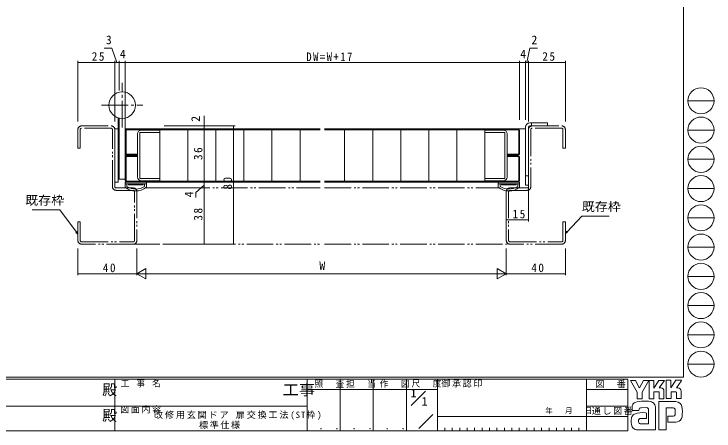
# Model space of a CAD drawing. Units: millimetres, scale not verified. Extents: x -594 to 199, y -420 to 144.
# Drawn here: x -274.4 to 199.4, y -420 to -137.9 of the extents above; entities that cross this region are included whole.
import ezdxf
from ezdxf.enums import TextEntityAlignment as Align

# ---------------------------------------------------------------- set-up
doc = ezdxf.new("R2010")
doc.units = ezdxf.units.MM
doc.header["$LTSCALE"] = 2
for name, pattern in [('CHAIN2', [12, 9, -1, 1, -1]), ('DASHED3', [4, 3, -1]), ('DOUBLE_CHAIN2', [12.8, 9, -1, 0.6, -0.6, 0.6, -1])]:
    doc.linetypes.add(name, pattern=pattern)
for name, color, linetype, lineweight in [('0-1_YKK_ZWAK', 7, 'Continuous', 9), ('0-3_YKK_11', 7, 'DOUBLE_CHAIN2', 9), ('0-4_YKK_12', 2, 'DOUBLE_CHAIN2', 9), ('0-6_YKK_13', 4, 'Continuous', 9), ('0-7_YKK_D', 6, 'Continuous', 9)]:
    doc.layers.add(name, color=color, linetype=linetype, lineweight=lineweight)
doc.layers.add('0-2_USER1', color=7, linetype='Continuous')
doc.styles.add('ＭＳ ゴシック', font='')
doc.styles.get('ＭＳ ゴシック').set_extended_font_data('MS Gothic')

msp = doc.modelspace()

# ---------------------------------------------------------------- linework, layer by layer
at = {"layer": '0-1_YKK_ZWAK'}
for p, q in [((178.8, 141.4), (178.8, -383.6)), ((181.776, -196.616), (199.416, -196.616)), ((181.776, -216.412), (199.416, -216.412)), ((181.776, -236.208), (199.416, -236.208)), ((181.776, -256.004), (199.416, -256.004)), ((181.776, -275.8), (199.416, -275.8)), ((181.776, -295.596), (199.416, -295.596)), ((181.776, -315.392), (199.416, -315.392)), ((181.776, -335.188), (199.416, -335.188)), ((181.776, -354.984), (199.416, -354.984)), ((181.776, -374.78), (199.416, -374.78)), ((178.8, -383.6), (-591.2, -383.6)), ((141, -385), (-591.2, -385)), ((-206.2, -385), (-206.2, -420)), ((-76, -385), (-76, -420)), ((-53.6, -385), (-53.6, -420)), ((-31.2, -385), (-31.2, -420)), ((-8.8, -385), (-8.8, -420)), ((12.2, -385), (12.2, -420)), ((113, -385), (113, -420)), ((141, -385), (141, -420)), ((142.837, -385.906), (146.351, -385.906)), ((147.432, -393.799), (142.837, -385.906)), ((151.636, -385.798), (149.081, -390.771)), ((155.46, -398.231), (155.46, -385.825)), ((166.974, -385.717), (170.245, -385.717)), ((166.974, -398.123), (166.974, -385.717)), ((173.678, -385.717), (177.462, -385.717)), ((177.083, -386.365), (173.961, -390.825)), ((177.462, -385.717), (177.083, -386.365)), ((-7.816, -391.999), (-76, -391.999)), ((-7.816, -391.999), (12.2, -391.999)), ((-5.63, -402.736), (4.064, -393.043)), ((113, -392), (141, -392)), ((163.379, -390.906), (162.34, -390.906)), ((165.542, -393.069), (165.542, -398.15)), ((175.001, -390.825), (173.961, -390.825)), ((177.164, -393.069), (177.164, -398.096)), ((161.974, -393.582), (158.784, -393.582)), ((170.38, -393.555), (170.38, -398.123)), ((173.569, -393.555), (170.38, -393.555)), ((174.002, -393.717), (173.569, -393.555)), ((174.002, -398.096), (174.002, -393.717)), ((173.624, -400.096), (162.028, -400.096)), ((162.028, -400.096), (162.028, -419.206)), ((170.38, -398.123), (166.974, -398.123)), ((174.002, -398.046), (174.052, -398.096)), ((177.164, -398.096), (174.002, -398.096)), ((-333.6, -403.199), (-204.8, -403.199)), ((-204.8, -403.199), (-76, -403.199)), ((113, -403.199), (141, -403.199)), ((143.918, -406.07), (143.918, -404.141)), ((148.567, -406.07), (143.918, -406.07)), ((153.946, -404.205), (150.248, -404.275)), ((155.027, -415.071), (155.027, -405.34)), ((159.92, -404.583), (159.92, -419.179)), ((167.055, -404.259), (171.704, -404.259)), ((167.055, -419.206), (167.055, -404.259)), ((173.173, -405.756), (173.191, -408.391)), ((-0.328, -418.345), (9.196, -408.821)), ((12.2, -410.2), (113, -410.2)), ((141, -410.199), (113, -410.199)), ((153.676, -411.53), (149.681, -411.535)), ((168.272, -409.989), (168.272, -414.125)), ((171.813, -409.989), (168.272, -409.989)), ((149.405, -415.071), (155.027, -415.071)), ((154.595, -415.071), (154.946, -415.071)), ((155.027, -415.07), (155.028, -415.071)), ((168.272, -414.125), (173.596, -414.125)), ((173.596, -414.125), (174.678, -413.882)), ((-591.2, -420), (141, -420)), ((17.24, -417.9), (17.24, -420)), ((22.28, -417.9), (22.28, -420)), ((27.32, -417.9), (27.32, -420)), ((32.36, -417.9), (32.36, -420)), ((37.4, -417.9), (37.4, -420)), ((42.44, -417.9), (42.44, -420)), ((47.48, -417.9), (47.48, -420)), ((52.52, -417.9), (52.52, -420)), ((57.56, -417.9), (57.56, -420)), ((62.6, -417.9), (62.6, -420)), ((67.64, -417.9), (67.64, -420)), ((72.68, -417.9), (72.68, -420)), ((77.72, -417.9), (77.72, -420)), ((82.76, -417.9), (82.76, -420)), ((87.8, -417.9), (87.8, -420)), ((92.84, -417.9), (92.84, -420)), ((97.88, -417.9), (97.88, -420)), ((102.92, -417.9), (102.92, -420)), ((107.96, -417.9), (107.96, -420)), ((148.567, -419.26), (147.08, -419.26)), ((159.595, -419.233), (148.567, -419.26)), ((159.92, -419.179), (159.595, -419.233))]:
    msp.add_line(p, q, dxfattribs=at)
for points in [[(146.351, -385.906), (148.864, -390.609), (149.081, -390.771)], [(151.636, -385.798), (155.262, -385.798), (150.729, -393.826)], [(155.46, -385.825), (158.676, -385.825), (158.676, -390.923), (162.055, -385.771)], [(162.055, -385.771), (165.88, -385.771), (162.34, -390.906)], [(170.245, -385.717), (170.245, -390.908), (173.678, -385.717)], [(150.729, -393.826), (150.729, -398.258), (147.432, -398.258), (147.432, -393.799)], [(158.784, -393.582), (158.784, -398.231), (155.46, -398.231)], [(165.542, -398.15), (162.406, -398.15), (162.406, -393.744), (161.974, -393.582)], [(152.973, -407.773), (153.676, -407.935), (153.676, -411.53)], [(162.028, -419.206), (166.271, -419.206), (167.055, -419.206)]]:
    msp.add_lwpolyline(points, dxfattribs=at)
for centre in [(190.596, -196.616), (190.596, -216.412), (190.596, -236.208), (190.596, -256.004), (190.596, -275.8), (190.596, -295.596), (190.596, -315.392), (190.596, -335.188), (190.596, -354.984), (190.596, -374.78)]:
    msp.add_circle(centre, 8.82, dxfattribs=at)
for centre, radius, start, end in [((163.379, -393.069), 2.163, 0.00165, 89.99603), ((175, -392.988), 2.163, 0.00165, 89.99603), ((148.959, -404.166), 5.037, 158.41083, 179.71774), ((146.606, -403.055), 2.444, 109.02126, 161.51263), ((151.722, -417.401), 17.68, 89.89165, 109.30847), ((152.241, -420.463), 20.748, 78.78009, 91.46938), ((155.53, -404.496), 4.449, 40.66422, 80.31693), ((155.309, -404.485), 4.612, 358.78058, 38.76563), ((173.472, -404.44), 4.341, 14.44571, 87.08746), ((150.675, -406.007), 2.109, 138.46381, 181.71359), ((150.115, -405.971), 1.701, 85.50551, 126.78038), ((153.456, -405.754), 1.625, 14.75519, 72.44994), ((171.865, -405.479), 1.229, 16.43123, 96.91661), ((169.531, -406.208), 3.673, 4.93422, 17.03551), ((157.166, -407.187), 20.86, 350.99026, 10.67624), ((154.449, -413.395), 11.082, 168.76372, 199.80078), ((147.427, -411.927), 3.908, 121.8271, 169.08475), ((150.52, -420.854), 13.309, 79.38097, 112.05824), ((149.69, -412.979), 1.445, 90.33952, 178.03638), ((171.814, -408.684), 1.306, 269.95467, 342.90144), ((169.51, -408.041), 3.697, 343.6902, 354.75362), ((173.535, -409.745), 4.291, 285.4429, 349.90448), ((150.582, -413.328), 2.369, 171.08202, 216.71922), ((149.65, -413.565), 1.526, 230.97279, 260.7549), ((147.44, -415.443), 3.823, 207.31435, 263.59464)]:
    msp.add_arc(centre, radius, start, end, dxfattribs=at)
at = {"layer": '0-3_YKK_11'}
for p, q in [((-231.2, -228.6), (-231.2, -216.1)), ((-229.6, -216.1), (-229.6, -228.6)), ((-228.7, -213.6), (-208.7, -213.6)), ((-208.7, -215.2), (-228.7, -215.2)), ((-207.8, -254.7), (-207.8, -216.1)), ((-206.2, -216.1), (-206.2, -254.7)), ((73.8, -254.7), (73.8, -216.1)), ((75.4, -216.1), (75.4, -254.7)), ((76.3, -213.6), (96.3, -213.6)), ((96.3, -215.2), (76.3, -215.2)), ((97.2, -228.6), (97.2, -216.1)), ((98.8, -216.1), (98.8, -228.6)), ((-229.6, -228.6), (-231.2, -228.6)), ((98.8, -228.6), (97.2, -228.6)), ((-205.3, -255.6), (-193.7, -255.6)), ((61.3, -255.6), (72.9, -255.6)), ((-193.7, -257.2), (-205.3, -257.2)), ((-192.8, -291.1), (-192.8, -258.1)), ((-191.2, -258.1), (-191.2, -291.1)), ((58.8, -291.1), (58.8, -258.1)), ((60.4, -258.1), (60.4, -291.1)), ((72.9, -257.2), (61.3, -257.2)), ((-231.2, -278.6), (-229.6, -278.6)), ((-231.2, -291.1), (-231.2, -278.6)), ((-229.6, -278.6), (-229.6, -291.1)), ((97.2, -278.6), (98.8, -278.6)), ((97.2, -291.1), (97.2, -278.6)), ((98.8, -278.6), (98.8, -291.1)), ((-228.7, -292), (-193.7, -292)), ((-193.7, -293.6), (-228.7, -293.6)), ((61.3, -292), (96.3, -292)), ((96.3, -293.6), (61.3, -293.6))]:
    msp.add_line(p, q, dxfattribs=at)
at = {"layer": '0-3_YKK_11', "linetype": 'Continuous'}
for p, q in [((-175.8, -216.5), (-188.3, -216.5)), ((-175.8, -218.1), (-175.8, -216.5)), ((44.4, -216.5), (44.4, -218.1)), ((56.9, -216.5), (44.4, -216.5)), ((-190.8, -219), (-190.8, -248.2)), ((-189.2, -218.1), (-175.8, -218.1)), ((-189.2, -249.1), (-189.2, -218.1)), ((44.4, -218.1), (57.8, -218.1)), ((57.8, -218.1), (57.8, -249.1)), ((59.4, -248.2), (59.4, -219)), ((-175.8, -249.1), (-189.2, -249.1)), ((-188.3, -250.7), (-175.8, -250.7)), ((-175.8, -250.7), (-175.8, -249.1)), ((44.4, -249.1), (44.4, -250.7)), ((57.8, -249.1), (44.4, -249.1)), ((44.4, -250.7), (56.9, -250.7))]:
    msp.add_line(p, q, dxfattribs=at)
at = {"layer": '0-3_YKK_11'}
for centre, radius, start, end in [((-228.7, -216.1), 2.5, 90, 180), ((-228.7, -216.1), 0.9, 90, 180), ((-208.7, -216.1), 2.5, 0, 90), ((-208.7, -216.1), 0.9, 0, 90), ((76.3, -216.1), 2.5, 90, 180), ((76.3, -216.1), 0.9, 90, 180), ((96.3, -216.1), 2.5, 0, 90), ((96.3, -216.1), 0.9, 0, 90), ((-205.3, -254.7), 2.5, 180, 270), ((-205.3, -254.7), 0.9, 180, 270), ((-193.7, -258.1), 2.5, 0, 90), ((61.3, -258.1), 2.5, 90, 180), ((72.9, -254.7), 0.9, 270, 0), ((72.9, -254.7), 2.5, 270, 0), ((-193.7, -258.1), 0.9, 0, 90), ((61.3, -258.1), 0.9, 90, 180), ((-228.7, -291.1), 2.5, 180, 270), ((-228.7, -291.1), 0.9, 180, 270), ((-193.7, -291.1), 0.9, 270, 0), ((-193.7, -291.1), 2.5, 270, 0), ((61.3, -291.1), 2.5, 180, 270), ((61.3, -291.1), 0.9, 180, 270), ((96.3, -291.1), 2.5, 270, 0), ((96.3, -291.1), 0.9, 270, 0)]:
    msp.add_arc(centre, radius, start, end, dxfattribs=at)
at = {"layer": '0-3_YKK_11', "linetype": 'Continuous'}
for centre, start, end in [((-188.3, -219), 90, 179.99998), ((56.9, -219), 0, 89.99998), ((-188.3, -248.2), 180, 269.99998), ((56.9, -248.2), 270, 359.99998)]:
    msp.add_arc(centre, 2.5, start, end, dxfattribs=at)
at = {"layer": '0-4_YKK_12'}
for p, q in [((-199.2, -215.6), (-198.2, -215.6)), ((66.8, -215.6), (71.8, -215.6)), ((-185.483, -255.6), (-67.2, -255.6)), ((-64.2, -255.6), (54.083, -255.6)), ((-193.7, -293.6), (-67.2, -293.6)), ((-64.2, -293.6), (61.3, -293.6))]:
    msp.add_line(p, q, dxfattribs=at)
at = {"layer": '0-6_YKK_13', "linetype": 'CHAIN2'}
for p, q in [((-201.2, -214.669), (-201.2, -184.531)), ((-215.2, -199.6), (-187.2, -199.6))]:
    msp.add_line(p, q, dxfattribs=at)
at = {"layer": '0-6_YKK_13'}
for p, q in [((-203.9, -215.6), (-203.9, -208.185)), ((-203.2, -208.375), (-203.2, -249.6)), ((-199.2, -208.375), (-199.2, -249.6)), ((74.7, -211.6), (86.8, -211.6)), ((86.8, -211.6), (86.8, -213.6)), ((-206.2, -215.6), (-206.2, -251.6)), ((-203.9, -215.6), (-206.2, -215.6)), ((-203.9, -251.6), (-203.9, -215.6)), ((-199.2, -232.4), (-199.2, -216.6)), ((-198.6, -216.2), (-198.6, -232.8)), ((-67.2, -216.2), (-198.6, -216.2)), ((-198.2, -215.6), (-67.2, -215.6)), ((-175.8, -216.2), (-175.8, -251)), ((-156.8, -216.2), (-156.8, -251)), ((-137.8, -216.2), (-137.8, -251)), ((-118.8, -216.2), (-118.8, -251)), ((-99.8, -216.2), (-99.8, -251)), ((-80.8, -216.2), (-80.8, -251)), ((-64.2, -215.6), (66.8, -215.6)), ((67.2, -216.2), (-64.2, -216.2)), ((-50.6, -216.2), (-50.6, -251)), ((-31.6, -216.2), (-31.6, -251)), ((-12.6, -216.2), (-12.6, -251)), ((6.4, -216.2), (6.4, -251)), ((25.4, -216.2), (25.4, -251)), ((44.4, -216.2), (44.4, -251)), ((67.2, -232.8), (67.2, -216.2)), ((67.8, -216.6), (67.8, -232.4)), ((71.8, -253.8), (71.8, -214.5)), ((73.8, -253.8), (73.8, -214.5)), ((86.8, -213.6), (74.7, -213.6)), ((-199.2, -234.8), (-199.2, -250.6)), ((-198.6, -232.8), (-191.2, -232.8)), ((-198.6, -234.4), (-191.2, -234.4)), ((-198.6, -251), (-198.6, -234.4)), ((-191.2, -233.4), (-198.2, -233.4)), ((-191.2, -233.8), (-198.2, -233.8)), ((-191.2, -232.8), (-191.2, -233.4)), ((-191.2, -234.4), (-191.2, -233.8)), ((59.8, -232.8), (67.2, -232.8)), ((59.8, -233.4), (59.8, -232.8)), ((66.8, -233.4), (59.8, -233.4)), ((59.8, -233.8), (59.8, -234.4)), ((66.8, -233.8), (59.8, -233.8)), ((59.8, -234.4), (67.2, -234.4)), ((67.2, -234.4), (67.2, -251)), ((67.8, -250.6), (67.8, -234.8)), ((-203.2, -249.6), (-203.9, -249.6)), ((-203.2, -249.6), (-200.2, -249.6)), ((-202.2, -249.6), (-199.2, -249.6)), ((-67.2, -251), (-198.6, -251)), ((67.2, -251), (-64.2, -251)), ((-206.2, -251.6), (-203.9, -251.6)), ((-199.2, -251.6), (-199.2, -255.1)), ((-199.2, -251.6), (-184.8, -251.6)), ((-184.8, -252.8), (-199.2, -252.8)), ((-198.2, -251.6), (-67.2, -251.6)), ((-198, -254.499), (-198, -252.8)), ((-197, -252.8), (-197, -253.4)), ((-187, -252.8), (-197, -252.8)), ((-197, -253.4), (-187, -253.4)), ((-187, -253.4), (-187, -252.8)), ((-186, -254.499), (-186, -252.8)), ((-184.8, -251.6), (-184.8, -255.1)), ((-64.2, -251.6), (66.8, -251.6)), ((53.4, -251.6), (53.4, -255.1)), ((67.8, -251.6), (53.4, -251.6)), ((53.4, -252.8), (67.8, -252.8)), ((54.6, -254.499), (54.6, -252.8)), ((55.6, -252.8), (55.6, -253.4)), ((65.6, -252.8), (55.6, -252.8)), ((55.6, -253.4), (65.6, -253.4)), ((65.6, -253.4), (65.6, -252.8)), ((66.6, -254.499), (66.6, -252.8)), ((67.8, -251.6), (67.8, -255.1)), ((71.8, -253.8), (73.8, -253.8))]:
    msp.add_line(p, q, dxfattribs=at)
at = {"layer": '0-6_YKK_13', "linetype": 'DASHED3'}
for p, q in [((75.8, -213.6), (75.8, -211.6)), ((71.8, -247.3), (73.8, -247.3))]:
    msp.add_line(p, q, dxfattribs=at)
at = {"layer": '0-6_YKK_13'}
msp.add_circle((-201.2, -199.6), 9, dxfattribs=at)
for centre, radius, start, end in [((74.7, -214.5), 2.9, 90, 180), ((-198.2, -216.6), 1, 90, 180), ((66.8, -216.6), 1, 0, 90), ((74.7, -214.5), 0.9, 90, 180), ((-198.2, -232.4), 1, 180, 270), ((-198.2, -234.8), 1, 90, 180), ((66.8, -232.4), 1, 270, 0), ((66.8, -234.8), 1, 0, 90), ((-198.2, -250.6), 1, 180, 270), ((66.8, -250.6), 1, 270, 0), ((-192, -245.982), 11.618, 231.70372, 308.29626), ((-192, -245.982), 10.418, 234.83546, 305.16452), ((60.6, -245.982), 11.618, 231.70372, 308.29626), ((60.6, -245.982), 10.418, 234.83546, 305.16452)]:
    msp.add_arc(centre, radius, start, end, dxfattribs=at)
at = {"layer": '0-7_YKK_D'}
for p, q in [((-208.145, -161.1), (-213.345, -161.1)), ((-204.7, -170.6), (-208.145, -161.1)), ((72.8, -170.6), (74.73, -161.1)), ((74.73, -161.1), (79.93, -161.1)), ((-231.2, -210.6), (-231.2, -169.6)), ((-206.2, -189.6), (-206.2, -169.6)), ((-206.2, -210.6), (-206.2, -169.6)), ((-203.2, -189.6), (-203.2, -169.6)), ((-203.2, -189.6), (-203.2, -169.6)), ((-199.2, -189.6), (-199.2, -169.6)), ((-199.2, -209.6), (-199.2, -169.6)), ((67.8, -209.6), (67.8, -169.6)), ((67.8, -209.6), (67.8, -169.6)), ((71.8, -209.6), (71.8, -169.6)), ((71.8, -209.6), (71.8, -169.6)), ((73.8, -209.6), (73.8, -169.6)), ((73.8, -210.6), (73.8, -169.6)), ((98.8, -210.6), (98.8, -169.6)), ((-231.2, -170.6), (-206.2, -170.6)), ((-206.2, -170.6), (-203.2, -170.6)), ((-203.2, -170.6), (-199.2, -170.6)), ((67.8, -170.6), (-199.2, -170.6)), ((71.8, -170.6), (67.8, -170.6)), ((71.8, -170.6), (70.1, -170.6)), ((73.8, -170.6), (71.8, -170.6)), ((73.8, -170.6), (71.8, -170.6)), ((73.8, -170.6), (75.5, -170.6)), ((98.8, -170.6), (73.8, -170.6)), ((-145.8, -213.6), (-145.8, -206.7)), ((-172.8, -213.6), (-144.8, -213.6)), ((-172.8, -213.6), (-124.8, -213.6)), ((-172.8, -215.6), (-144.8, -215.6)), ((-172.8, -215.6), (-144.8, -215.6)), ((-145.8, -215.6), (-145.8, -213.6)), ((-145.8, -215.6), (-145.8, -251.6)), ((-125.8, -213.6), (-125.8, -293.6)), ((-172.8, -251.6), (-144.8, -251.6)), ((-172.8, -255.6), (-144.8, -255.6)), ((-145.8, -253.6), (-151.24, -258.761)), ((-145.8, -251.6), (-145.8, -255.6)), ((-145.8, -255.6), (-145.8, -293.6)), ((73.8, -254.8), (73.8, -278.2)), ((-151.24, -258.761), (-151.24, -261.961)), ((58.8, -259.1), (58.8, -278.2)), ((-243.387, -270.396), (-262.087, -270.396)), ((-232.215, -285.394), (-243.387, -270.396)), ((99.965, -285.185), (109.839, -274.7)), ((109.839, -274.7), (128.539, -274.7)), ((58.8, -277.2), (73.8, -277.2)), ((-231.2, -286.757), (-232.581, -285.666)), ((-231.2, -286.757), (-232.215, -285.394)), ((-231.85, -285.122), (-231.2, -286.757)), ((98.8, -286.423), (99.634, -284.873)), ((98.8, -286.423), (99.965, -285.185)), ((100.297, -285.498), (98.8, -286.423)), ((-172.8, -293.6), (-124.8, -293.6)), ((-231.2, -296.6), (-231.2, -314.6)), ((-191.2, -296.6), (-191.2, -314.6)), ((-191.2, -296.6), (-191.2, -314.6)), ((58.8, -296.6), (58.8, -314.6)), ((58.8, -296.6), (58.8, -314.6)), ((98.8, -296.6), (98.8, -314.6)), ((-191.2, -313.6), (-185.138, -310.1)), ((-185.138, -317.1), (-185.138, -310.1)), ((52.738, -310.1), (52.738, -317.1)), ((58.8, -313.6), (52.738, -310.1)), ((-231.2, -313.6), (-191.2, -313.6)), ((-191.2, -313.6), (-179.076, -313.6)), ((-191.2, -313.6), (-185.138, -317.1)), ((-184.2, -313.6), (51.8, -313.6)), ((58.8, -313.6), (46.676, -313.6)), ((58.8, -313.6), (52.738, -317.1)), ((58.8, -313.6), (98.8, -313.6))]:
    msp.add_line(p, q, dxfattribs=at)
for centre, start, end in [((-231.2, -170.6), 0, 180), ((-206.2, -170.6), 0, 180), ((-206.2, -170.6), 0, 180), ((-203.2, -170.6), 0, 180), ((-203.2, -170.6), 0, 180), ((-199.2, -170.6), 0, 180), ((-199.2, -170.6), 0, 180), ((67.8, -170.6), 0, 180), ((67.8, -170.6), 0, 180), ((71.8, -170.6), 0, 180), ((71.8, -170.6), 0, 180), ((73.8, -170.6), 0, 180), ((73.8, -170.6), 0, 180), ((98.8, -170.6), 0, 180), ((-231.2, -170.6), 180, 0), ((-206.2, -170.6), 180, 0), ((-206.2, -170.6), 180, 0), ((-203.2, -170.6), 180, 0), ((-203.2, -170.6), 180, 0), ((-199.2, -170.6), 180, 0), ((-199.2, -170.6), 180, 0), ((67.8, -170.6), 180, 0), ((67.8, -170.6), 180, 0), ((71.8, -170.6), 180, 0), ((71.8, -170.6), 180, 0), ((73.8, -170.6), 180, 0), ((73.8, -170.6), 180, 0), ((98.8, -170.6), 180, 0), ((-145.8, -213.6), 90, 270), ((-145.8, -215.6), 90, 270), ((-145.8, -215.6), 90, 270), ((-145.8, -213.6), 270, 90), ((-145.8, -215.6), 270, 90), ((-145.8, -215.6), 270, 90), ((-125.8, -213.6), 90, 270), ((-125.8, -213.6), 270, 90), ((-145.8, -251.6), 90, 270), ((-145.8, -251.6), 90, 270), ((-145.8, -255.6), 90, 270), ((-145.8, -255.6), 90, 270), ((-145.8, -251.6), 270, 90), ((-145.8, -251.6), 270, 90), ((-145.8, -255.6), 270, 90), ((-145.8, -255.6), 270, 90), ((58.8, -277.2), 0, 180), ((58.8, -277.2), 180, 0), ((73.8, -277.2), 0, 180), ((73.8, -277.2), 180, 0), ((-145.8, -293.6), 90, 270), ((-145.8, -293.6), 270, 90), ((-125.8, -293.6), 90, 270), ((-125.8, -293.6), 270, 90), ((-231.2, -313.6), 0, 180), ((-231.2, -313.6), 180, 0), ((98.8, -313.6), 0, 180), ((98.8, -313.6), 180, 0)]:
    msp.add_arc(centre, 0.106, start, end, dxfattribs=at)

# ---------------------------------------------------------------- texts
at = {"layer": '0-1_YKK_ZWAK', "color": 3, "style": 'ＭＳ ゴシック'}
for p in [(-214.682, -397.956), (-214.682, -415.278)]:
    msp.add_text('殿', height=7.331, dxfattribs=at).set_placement(p, align=Align.BOTTOM_LEFT)
at = {"layer": '0-1_YKK_ZWAK', "color": 3, "style": 'ＭＳ ゴシック', "width": 1.1}
msp.add_text('工事', height=7.331, dxfattribs=at).set_placement((-92.569, -397.956), align=Align.BOTTOM_LEFT)
at = {"layer": '0-1_YKK_ZWAK', "color": 4, "style": 'ＭＳ ゴシック'}
msp.add_text('年   月   日', height=3.666, dxfattribs=at).set_placement((85.176, -409.169), align=Align.BOTTOM_LEFT)
at = {"layer": '0-1_YKK_ZWAK', "char_height": 4.399, "attachment_point": 7, "style": 'ＭＳ ゴシック'}
for s, insert in [('\\T1.22;\\W0.95;工\\~事\\~名', (-202.188, -390.533)), ('\\T1.24;\\W0.95;照\\~\\~査', (-71.011, -390.78)), ('\\T1.24;\\W0.95;担\\~\\~当', (-49.645, -390.78)), ('\\T1.24;\\W0.95;作\\~\\~図', (-26.88, -390.762)), ('\\T1.24;\\W0.95;尺\\~\\~度', (-5.288, -390.537)), ('\\T1.17;御承認印', (14.867, -390.533)), ('\\T1.17;図\u3000番', (119.198, -390.862)), ('\\T1.17;図面内容', (-202.583, -408.148)), ('\\T1.17;通し図番', (116.679, -409.085)), ('\\T1.24;\\W0.95;\\~．\\~．', (-71.545, -418.946)), ('\\T1.24;\\W0.95;\\~．\\~．', (-49.145, -418.946)), ('\\T1.24;\\W0.95;\\~．\\~．', (-26.745, -418.946))]:
    msp.add_mtext(s, dxfattribs=dict(at, insert=insert))
at = {"layer": '0-2_USER1', "style": 'ＭＳ ゴシック'}
for p in [(-6, -398.999), (1.533, -404.599)]:
    msp.add_text('1', height=5.865, dxfattribs=at).set_placement(p, align=Align.BOTTOM_LEFT)
at = {"layer": '0-2_USER1', "char_height": 4.399, "attachment_point": 7, "style": 'ＭＳ ゴシック'}
for s, insert in [('\\T1.2;改修用玄関ドア\\~扉交換工法(ST枠)', (-179.643, -412.449)), ('\\T1.17;標準仕様', (-149.143, -418.625))]:
    msp.add_mtext(s, dxfattribs=dict(at, insert=insert))
at = {"layer": '0-7_YKK_D', "color": 7, "style": 'ＭＳ ゴシック'}
for s, p in [('3', (-212.255, -160.1)), ('2', (75.795, -160.1)), ('4', (-202.747, -169.6)), ('4', (68.253, -169.6)), ('W', (-67.735, -312.8))]:
    msp.add_text(s, height=5.865, dxfattribs=at).set_placement(p, align=Align.BOTTOM_LEFT)
for s, p in [('2', (-146.8, -210.835)), ('4', (-151.24, -261.908))]:
    msp.add_text(s, height=5.865, rotation=90, dxfattribs=at).set_placement(p, align=Align.BOTTOM_LEFT)
at = {"layer": '0-7_YKK_D', "color": 7, "style": 'ＭＳ ゴシック', "width": 1.1}
for p in [(-266.822, -268.695), (109.956, -273)]:
    msp.add_text('既存枠', height=5.865, dxfattribs=at).set_placement(p, align=Align.BOTTOM_LEFT)
at = {"layer": '0-7_YKK_D', "color": 7, "char_height": 5.865, "attachment_point": 7, "style": 'ＭＳ ゴシック'}
for s, insert in [('\\T1.27;\\W0.95;25', (-221.782, -169.6)), ('\\T1.28;\\W0.9;DW=W+17', (-76.555, -169.8)), ('\\T1.27;\\W0.95;25', (83.218, -169.6)), ('\\T1.27;\\W0.95;15', (63.059, -276.2)), ('\\T1.27;\\W0.95;40', (-214.294, -312.6)), ('\\T1.27;\\W0.95;40', (75.706, -312.6))]:
    msp.add_mtext(s, dxfattribs=dict(at, insert=insert))
at = {"layer": '0-7_YKK_D', "color": 7, "char_height": 5.865, "attachment_point": 7, "rotation": 90, "style": 'ＭＳ ゴシック'}
for s, insert in [('\\T1.27;\\W0.95;36', (-146.8, -236.682)), ('\\T1.27;\\W0.95;80', (-126.8, -256.731)), ('\\T1.27;\\W0.95;38', (-146.8, -277.694))]:
    msp.add_mtext(s, dxfattribs=dict(at, insert=insert))

doc.saveas('drawing.dxf')
